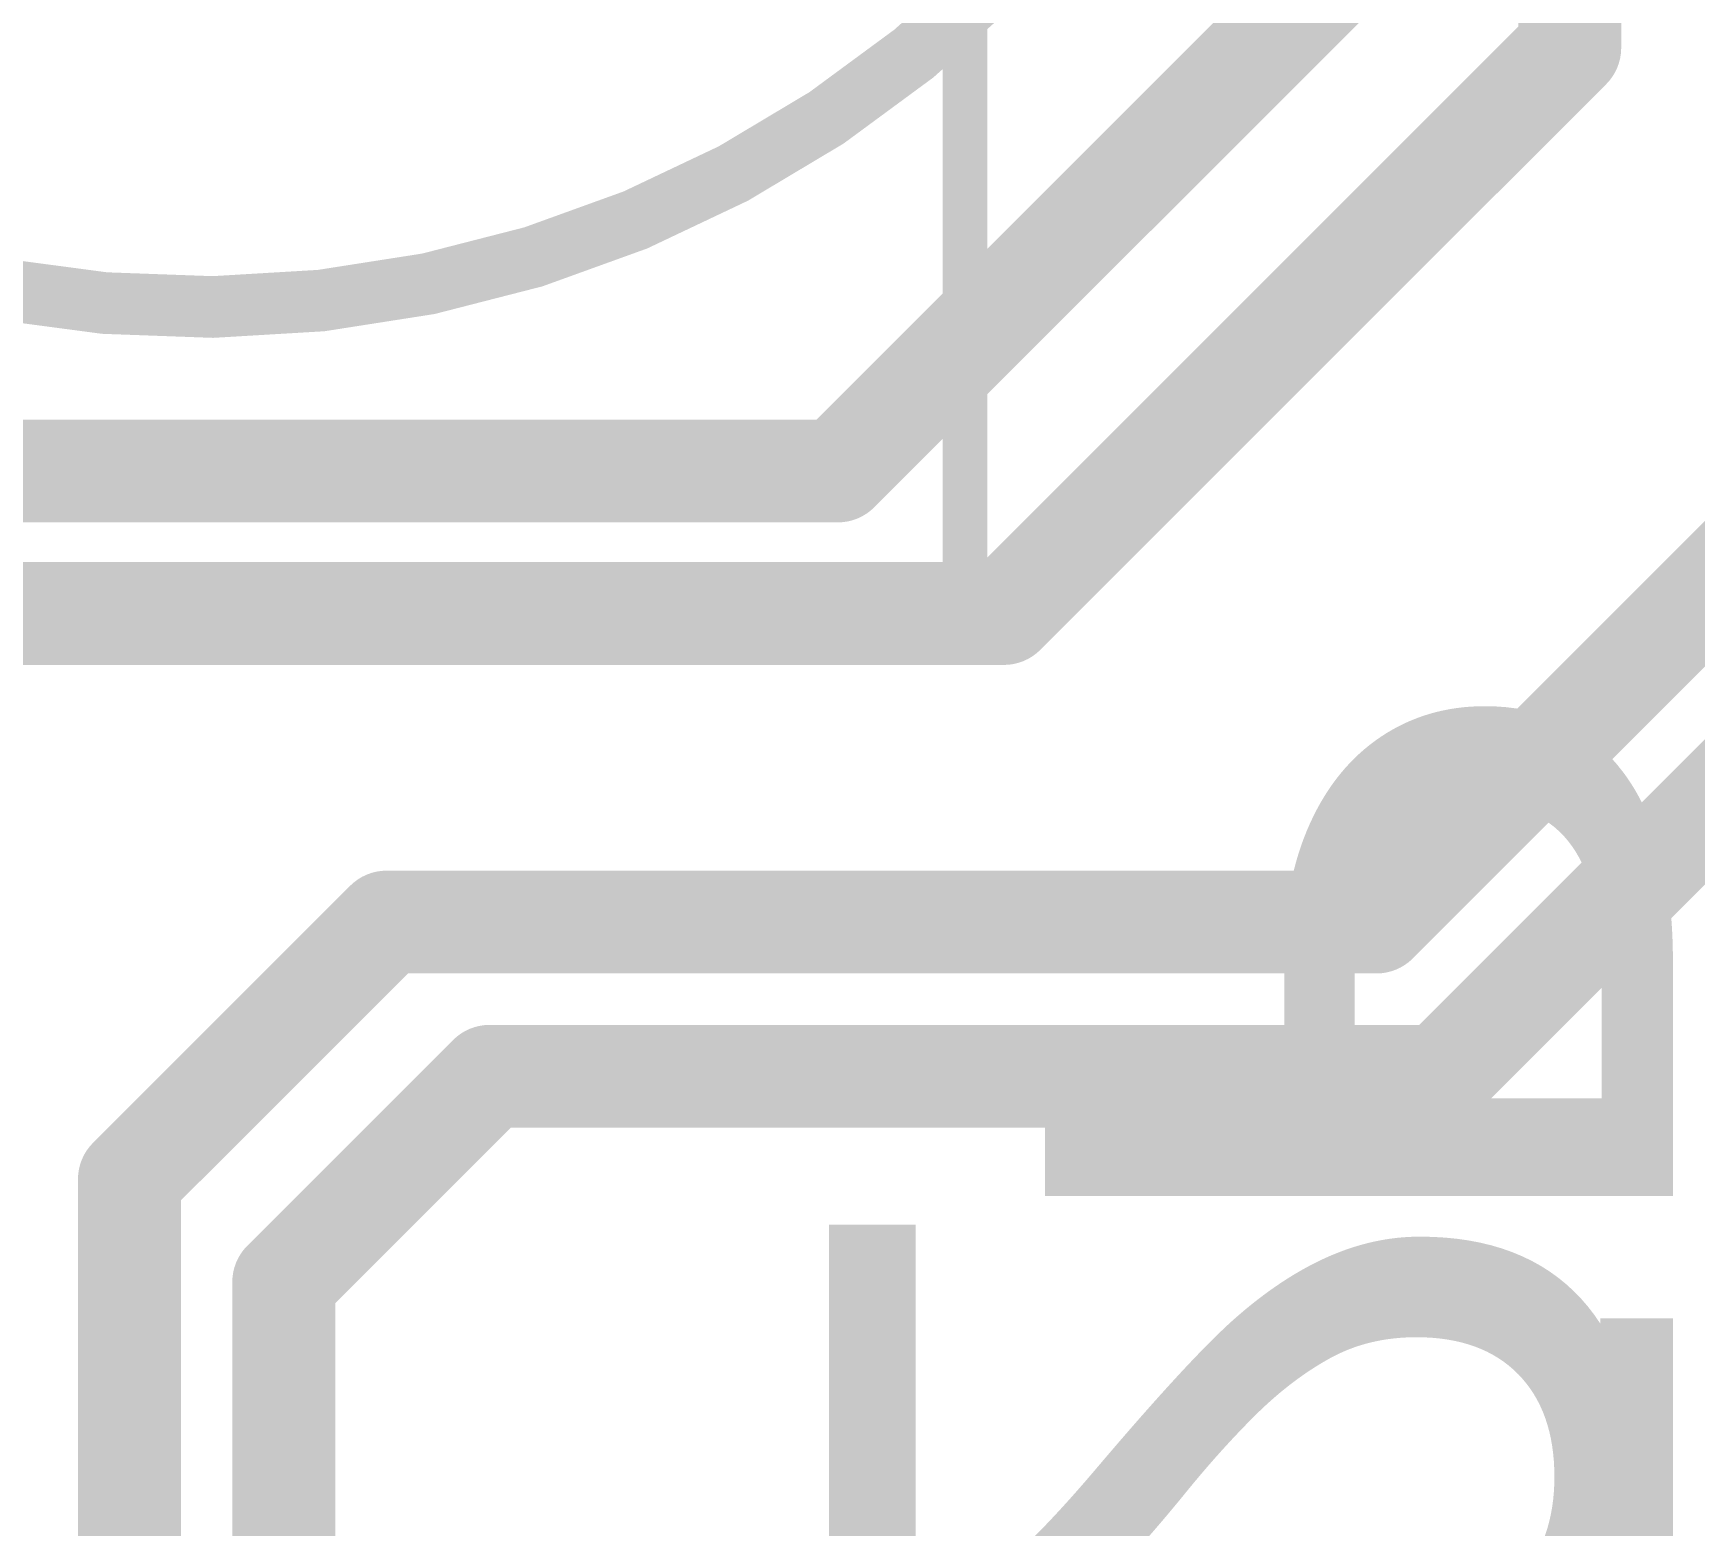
# Model space of a CAD drawing. Header units: inches. Extents: x -2.12 to 4.45, y -3.15 to 1.57.
# Drawn here: x -0.6665 to -0.5051, y -0.1493 to -0.0042 of the extents above; entities that cross this region are included whole.
import ezdxf

# ---------------------------------------------------------------- set-up
doc = ezdxf.new("R2010")
doc.units = ezdxf.units.IN
doc.header["$MEASUREMENT"] = 0
for name, color, linetype in [('Bottom', 5, 'Continuous'), ('Bottom 3D Body', 56, 'Continuous'), ('Bottom Overlay', 54, 'Continuous'), ('Dimension', 6, 'Continuous'), ('Keep-Out Layer', 6, 'Continuous'), ('Top', 1, 'Continuous')]:
    doc.layers.add(name, color=color, linetype=linetype)
doc.styles.add('Arial', font='', dxfattribs={"height": 0.2})
doc.styles.add('Courier New', font='', dxfattribs={"height": 0.2})
doc.styles.get('Arial').set_extended_font_data('Arial')
doc.styles.get('Courier New').set_extended_font_data('Courier New')

# ---------------------------------------------------------------- blocks, each defined once
blk = doc.blocks.new('TP11R_B_79')
at = {"layer": 'Bottom 3D Body', "style": 'Courier New', "text_generation_flag": 2}
blk.add_text('>TP_SIGNAL_NAME', height=0.0610235, rotation=180, dxfattribs=at).set_placement((0, 0.075))

msp = doc.modelspace()

# ---------------------------------------------------------------- linework, layer by layer
at = {"layer": 'Bottom', "const_width": 0.01}
for points in [[(-0.58834, -0.04675), (-0.5222, 0.01939)], [(-0.68072, -0.04675), (-0.58834, -0.04675)]]:
    msp.add_lwpolyline(points, dxfattribs=at)
at = {"layer": 'Bottom', "const_width": 0.005}
msp.add_lwpolyline([(-0.59084, -0.04675, 1), (-0.58584, -0.04675, 1)], format="xyb", close=True, dxfattribs=at)
msp.add_lwpolyline([(-0.59084, -0.04675, 1), (-0.58584, -0.04675, 1)], format="xyb", close=True, dxfattribs=at)
at = {"layer": 'Dimension', "const_width": 0.006}
msp.add_lwpolyline([(-0.54941, 0.03546, -0.918669), (-0.75722, 0.10527)], format="xyb", dxfattribs=at)
at = {"layer": 'Keep-Out Layer', "const_width": 0.006}
msp.add_lwpolyline([(-0.54941, 0.03546, -0.918669), (-0.75722, 0.10527)], format="xyb", dxfattribs=at)
at = {"layer": 'Top', "const_width": 0.01}
for points in [[(-0.5172, -0.00561), (-0.5172, 0.23439)], [(-0.5722, -0.06061), (-0.5172, -0.00561)], [(-0.53599, -0.09061), (-0.4822, -0.03682)], [(-0.52977, -0.10561), (-0.4672, -0.04304)], [(-0.7572, -0.06061), (-0.5722, -0.06061)], [(-0.6572, -0.11561), (-0.6322, -0.09061)], [(-0.6322, -0.09061), (-0.53599, -0.09061)], [(-0.6297, -0.11311), (-0.6222, -0.10561)], [(-0.6222, -0.10561), (-0.52977, -0.10561)], [(-0.6422, -0.12561), (-0.6297, -0.11311)], [(-0.6572, -0.30061), (-0.6572, -0.11561)], [(-0.6422, -0.30682), (-0.6422, -0.12561)]]:
    msp.add_lwpolyline(points, dxfattribs=at)
at = {"layer": 'Top', "const_width": 0.005}
for points in [[(-0.5197, -0.00561, 1), (-0.5147, -0.00561, 1)], [(-0.5197, -0.00561, 1), (-0.5147, -0.00561, 1)], [(-0.5747, -0.06061, 1), (-0.5697, -0.06061, 1)], [(-0.5747, -0.06061, 1), (-0.5697, -0.06061, 1)], [(-0.6347, -0.09061, 1), (-0.6297, -0.09061, 1)], [(-0.6347, -0.09061, 1), (-0.6297, -0.09061, 1)], [(-0.53849, -0.09061, 1), (-0.53349, -0.09061, 1)], [(-0.53849, -0.09061, 1), (-0.53349, -0.09061, 1)], [(-0.6247, -0.10561, 1), (-0.6197, -0.10561, 1)], [(-0.6247, -0.10561, 1), (-0.6197, -0.10561, 1)], [(-0.53227, -0.10561, 1), (-0.52727, -0.10561, 1)], [(-0.53227, -0.10561, 1), (-0.52727, -0.10561, 1)], [(-0.6322, -0.11311, 1), (-0.6272, -0.11311, 1)], [(-0.6322, -0.11311, 1), (-0.6272, -0.11311, 1)], [(-0.6597, -0.11561, 1), (-0.6547, -0.11561, 1)], [(-0.6597, -0.11561, 1), (-0.6547, -0.11561, 1)], [(-0.6447, -0.12561, 1), (-0.6397, -0.12561, 1)], [(-0.6447, -0.12561, 1), (-0.6397, -0.12561, 1)]]:
    msp.add_lwpolyline(points, format="xyb", close=True, dxfattribs=at)

# ---------------------------------------------------------------- block references
at = {"rotation": 90}
msp.add_blockref('TP11R_B_79', (-0.4932, -0.24761), dxfattribs=at)

# ---------------------------------------------------------------- texts
at = {"layer": 'Bottom Overlay', "style": 'Arial', "text_generation_flag": 2}
msp.add_text('TP12', height=0.0775, rotation=270, dxfattribs=at).set_placement((-0.589209, -0.373332))

doc.saveas('drawing.dxf')
